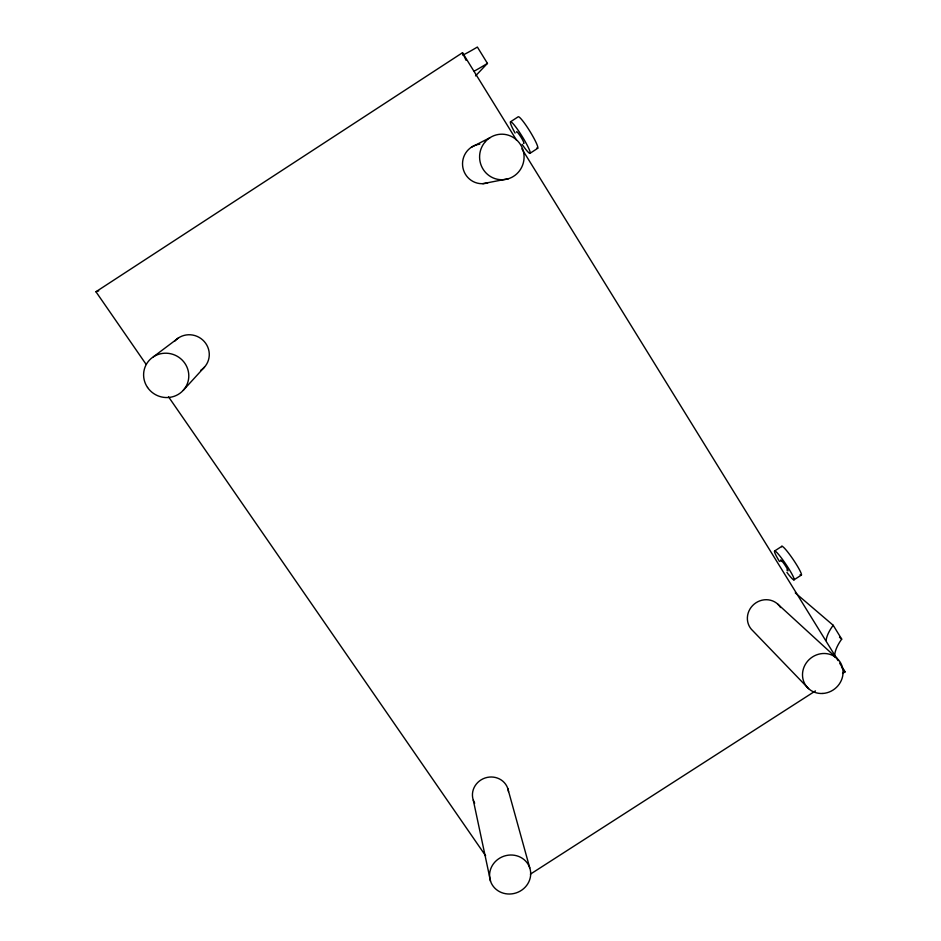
<?xml version="1.0" encoding="UTF-8"?>
<svg xmlns="http://www.w3.org/2000/svg" width="941" height="941" viewBox="0 0 941 941"><rect width="100%" height="100%" fill="white"/><g stroke="black" fill="none" stroke-linecap="round" stroke-linejoin="round"><path stroke-width="1.41" d="M183.366 390.197L204.526 367.061M475.558 75.892L487.438 63.388L477.381 47.05A74.633 3.223 -33.5 0 1 462.678 55.119M153.395 356.804L178.519 337.89M146.02 364.226L95.947 291.757L462.502 52.72L516.491 140.103M510.528 121.789L518.22 116.778A18.538 2.305 58.3 0 1 531.347 133.693A18.538 2.305 58.3 0 1 536.746 147.996M529.995 153.324L537.652 148.337M774.725 550.92L781.959 546.25M793.875 579.903L801.12 575.245M530.395 874.154L815.435 690.917M842.583 673.474L845.053 671.886L839.654 663.146M471.476 147.161L489.885 137.751M95.947 291.757L98.711 290.863M482.815 183.683L508.528 178.696M795.274 592.877L833.185 625.271L841.701 639.127A68.375 27.924 -28.5 0 0 834.608 656.9M839.501 637.21L841.701 639.127M777.725 604.075L837.031 658.382M808.601 688.659L752.812 630.764A18.267 17.291 -39.6 0 1 754.153 604.134A18.267 17.291 -39.6 0 1 780.607 607.545M841.56 667.204L845.053 671.886M168.545 396.831L485.65 855.816M521.89 148.843L838.113 660.653M462.502 52.72L466.077 60.33M507.799 788.523L529.771 867.92A20.714 19.349 -19.6 0 1 505.611 893.715A20.714 19.349 -19.6 0 1 495.025 861.909A20.714 19.349 -19.6 0 1 529.771 867.92M473.288 800.132L490.532 881.199M174.685 341.183A19.773 19.243 27.8 0 1 204.256 341.512A19.773 19.243 27.8 0 1 200.704 370.342M487.791 182.789A19.82 19.385 86.5 0 1 462.948 167.933A19.82 19.385 86.5 0 1 479.804 144.185M474.687 803.202A18.208 17.197 -19.2 0 1 485.074 777.995A18.208 17.197 -19.2 0 1 508.528 791.816M487.438 63.388A74.457 2.282 -33.4 0 1 474.264 71.081M516.562 131.963A6.952 0.823 58.2 0 1 521.043 137.257A6.952 0.823 58.2 0 1 523.596 143.373M826.069 640.539A68.505 27.265 -28.6 0 1 833.185 625.271M779.477 561.483A17.444 1.941 56 0 1 777.278 552.967A17.444 1.941 56 0 1 792.863 575.857A17.444 1.941 56 0 1 786.911 572.399M781.101 561.506A6.54 0.729 56 0 1 782.136 561.283A6.54 0.729 56 0 1 787.111 568.587A6.54 0.729 56 0 1 786.923 570.058M781.653 546.745A17.444 2.035 55.9 0 1 794.122 560.907A17.444 2.035 55.9 0 1 800.109 574.669M515.092 133.057A18.526 2.188 58.2 0 1 513.563 124.224A18.526 2.188 58.2 0 1 529.183 149.372A18.526 2.188 58.2 0 1 522.09 144.338M147.549 387.469A22.725 22.055 25.6 0 0 186.577 385.434A22.725 22.055 25.6 0 0 164.463 353.228A22.725 22.055 25.6 0 0 147.549 387.469M822.904 693.458A20.796 19.479 -39.1 0 0 840.278 662.299A20.796 19.479 -39.1 0 0 805.155 664.722A20.796 19.479 -39.1 0 0 822.904 693.458M485.415 141.585A22.772 22.243 88.8 0 0 497.06 179.202A22.772 22.243 88.8 0 0 523.043 150.113A22.772 22.243 88.8 0 0 485.415 141.585"/></g></svg>
